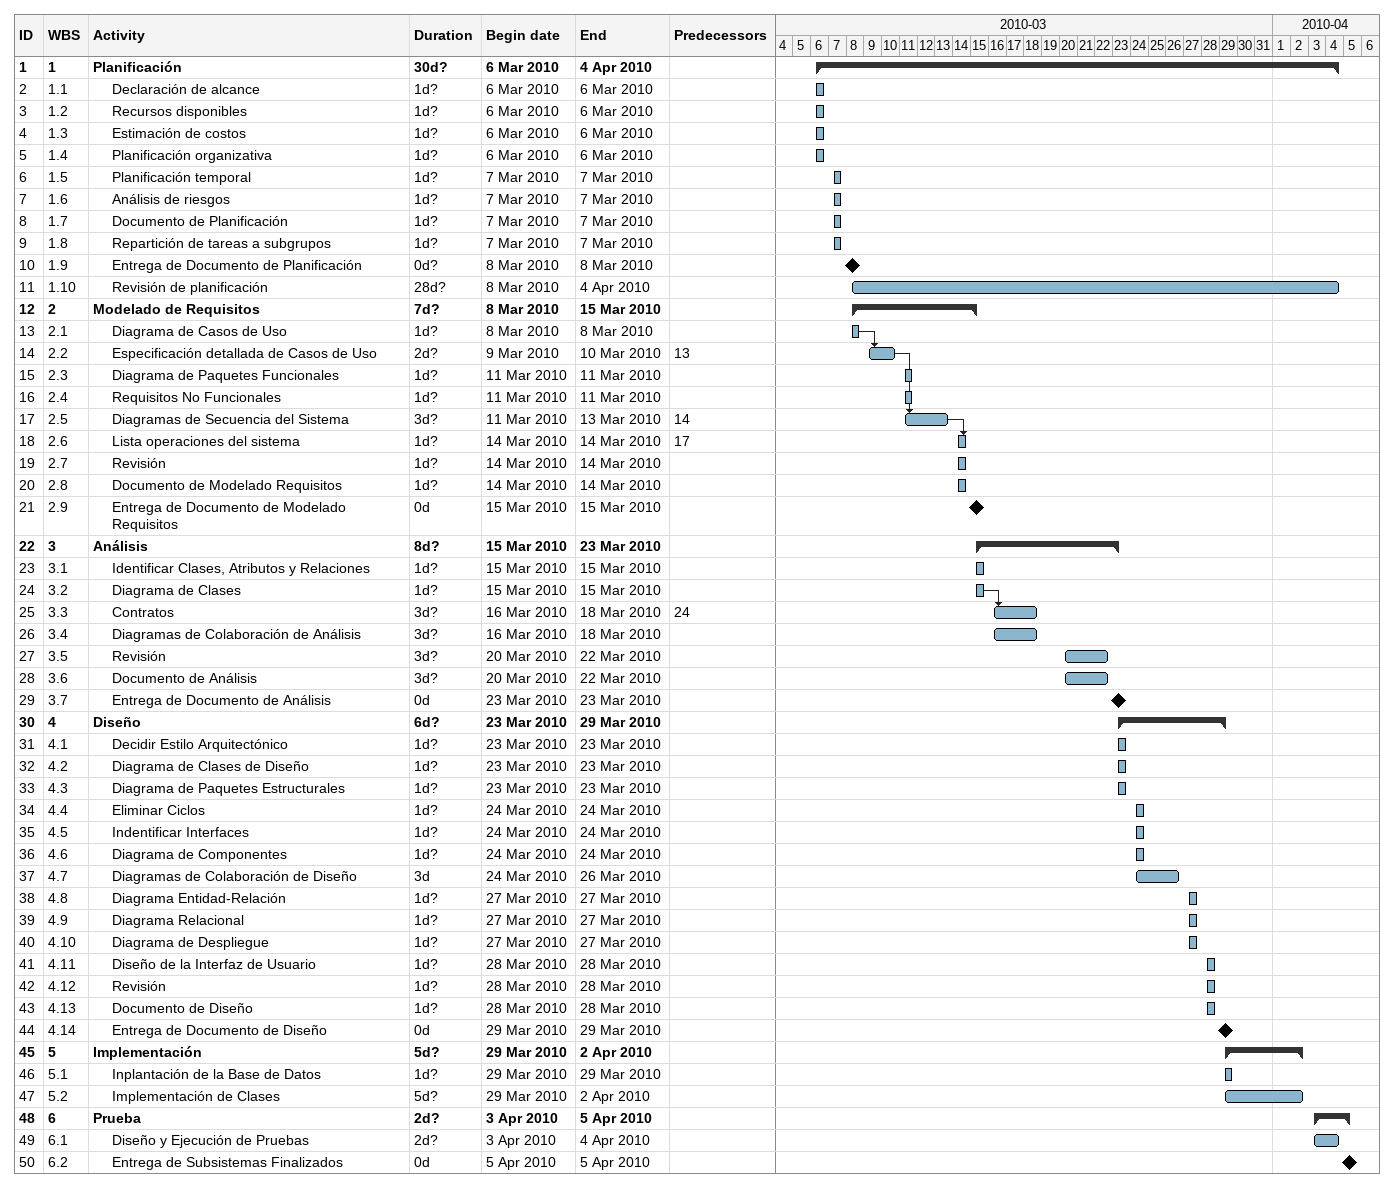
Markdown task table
| ID | WBS | Task | Duration | Start | Finish | Predecessors |
|---|---|---|---|---|---|---|
| 1 | 1 | **Planificación** | 30d? | 2010-03-06 | 2010-04-04 |  |
| 2 | 1.1 | Declaración de alcance | 1d? | 2010-03-06 | 2010-03-06 |  |
| 3 | 1.2 | Recursos disponibles | 1d? | 2010-03-06 | 2010-03-06 |  |
| 4 | 1.3 | Estimación de costos | 1d? | 2010-03-06 | 2010-03-06 |  |
| 5 | 1.4 | Planificación organizativa | 1d? | 2010-03-06 | 2010-03-06 |  |
| 6 | 1.5 | Planificación temporal | 1d? | 2010-03-07 | 2010-03-07 |  |
| 7 | 1.6 | Análisis de riesgos | 1d? | 2010-03-07 | 2010-03-07 |  |
| 8 | 1.7 | Documento de Planificación | 1d? | 2010-03-07 | 2010-03-07 |  |
| 9 | 1.8 | Repartición de tareas a subgrupos | 1d? | 2010-03-07 | 2010-03-07 |  |
| 10 | 1.9 | Entrega de Documento de Planificación | 0d? | 2010-03-08 | 2010-03-08 |  |
| 11 | 1.10 | Revisión de planificación | 28d? | 2010-03-08 | 2010-04-04 |  |
| 12 | 2 | **Modelado de Requisitos** | 7d? | 2010-03-08 | 2010-03-15 |  |
| 13 | 2.1 | Diagrama de Casos de Uso | 1d? | 2010-03-08 | 2010-03-08 |  |
| 14 | 2.2 | Especificación detallada de Casos de Uso | 2d? | 2010-03-09 | 2010-03-10 | 13 |
| 15 | 2.3 | Diagrama de Paquetes Funcionales | 1d? | 2010-03-11 | 2010-03-11 |  |
| 16 | 2.4 | Requisitos No Funcionales | 1d? | 2010-03-11 | 2010-03-11 |  |
| 17 | 2.5 | Diagramas de Secuencia del Sistema | 3d? | 2010-03-11 | 2010-03-13 | 14 |
| 18 | 2.6 | Lista operaciones del sistema | 1d? | 2010-03-14 | 2010-03-14 | 17 |
| 19 | 2.7 | Revisión | 1d? | 2010-03-14 | 2010-03-14 |  |
| 20 | 2.8 | Documento de Modelado Requisitos | 1d? | 2010-03-14 | 2010-03-14 |  |
| 21 | 2.9 | Entrega de Documento de Modelado Requisitos | 0d | 2010-03-15 | 2010-03-15 |  |
| 22 | 3 | **Análisis** | 8d? | 2010-03-15 | 2010-03-23 |  |
| 23 | 3.1 | Identificar Clases, Atributos y Relaciones | 1d? | 2010-03-15 | 2010-03-15 |  |
| 24 | 3.2 | Diagrama de Clases | 1d? | 2010-03-15 | 2010-03-15 |  |
| 25 | 3.3 | Contratos | 3d? | 2010-03-16 | 2010-03-18 | 24 |
| 26 | 3.4 | Diagramas de Colaboración de Análisis | 3d? | 2010-03-16 | 2010-03-18 |  |
| 27 | 3.5 | Revisión | 3d? | 2010-03-20 | 2010-03-22 |  |
| 28 | 3.6 | Documento de Análisis | 3d? | 2010-03-20 | 2010-03-22 |  |
| 29 | 3.7 | Entrega de Documento de Análisis | 0d | 2010-03-23 | 2010-03-23 |  |
| 30 | 4 | **Diseño** | 6d? | 2010-03-23 | 2010-03-29 |  |
| 31 | 4.1 | Decidir Estilo Arquitectónico | 1d? | 2010-03-23 | 2010-03-23 |  |
| 32 | 4.2 | Diagrama de Clases de Diseño | 1d? | 2010-03-23 | 2010-03-23 |  |
| 33 | 4.3 | Diagrama de Paquetes Estructurales | 1d? | 2010-03-23 | 2010-03-23 |  |
| 34 | 4.4 | Eliminar Ciclos | 1d? | 2010-03-24 | 2010-03-24 |  |
| 35 | 4.5 | Indentificar Interfaces | 1d? | 2010-03-24 | 2010-03-24 |  |
| 36 | 4.6 | Diagrama de Componentes | 1d? | 2010-03-24 | 2010-03-24 |  |
| 37 | 4.7 | Diagramas de Colaboración de Diseño | 3d | 2010-03-24 | 2010-03-26 |  |
| 38 | 4.8 | Diagrama Entidad-Relación | 1d? | 2010-03-27 | 2010-03-27 |  |
| 39 | 4.9 | Diagrama Relacional | 1d? | 2010-03-27 | 2010-03-27 |  |
| 40 | 4.10 | Diagrama de Despliegue | 1d? | 2010-03-27 | 2010-03-27 |  |
| 41 | 4.11 | Diseño de la Interfaz de Usuario | 1d? | 2010-03-28 | 2010-03-28 |  |
| 42 | 4.12 | Revisión | 1d? | 2010-03-28 | 2010-03-28 |  |
| 43 | 4.13 | Documento de Diseño | 1d? | 2010-03-28 | 2010-03-28 |  |
| 44 | 4.14 | Entrega de Documento de Diseño | 0d | 2010-03-29 | 2010-03-29 |  |
| 45 | 5 | **Implementación** | 5d? | 2010-03-29 | 2010-04-02 |  |
| 46 | 5.1 | Inplantación de la Base de Datos | 1d? | 2010-03-29 | 2010-03-29 |  |
| 47 | 5.2 | Implementación de Clases | 5d? | 2010-03-29 | 2010-04-02 |  |
| 48 | 6 | **Prueba** | 2d? | 2010-04-03 | 2010-04-05 |  |
| 49 | 6.1 | Diseño y Ejecución de Pruebas | 2d? | 2010-04-03 | 2010-04-04 |  |
| 50 | 6.2 | Entrega de Subsistemas Finalizados | 0d | 2010-04-05 | 2010-04-05 |  |
